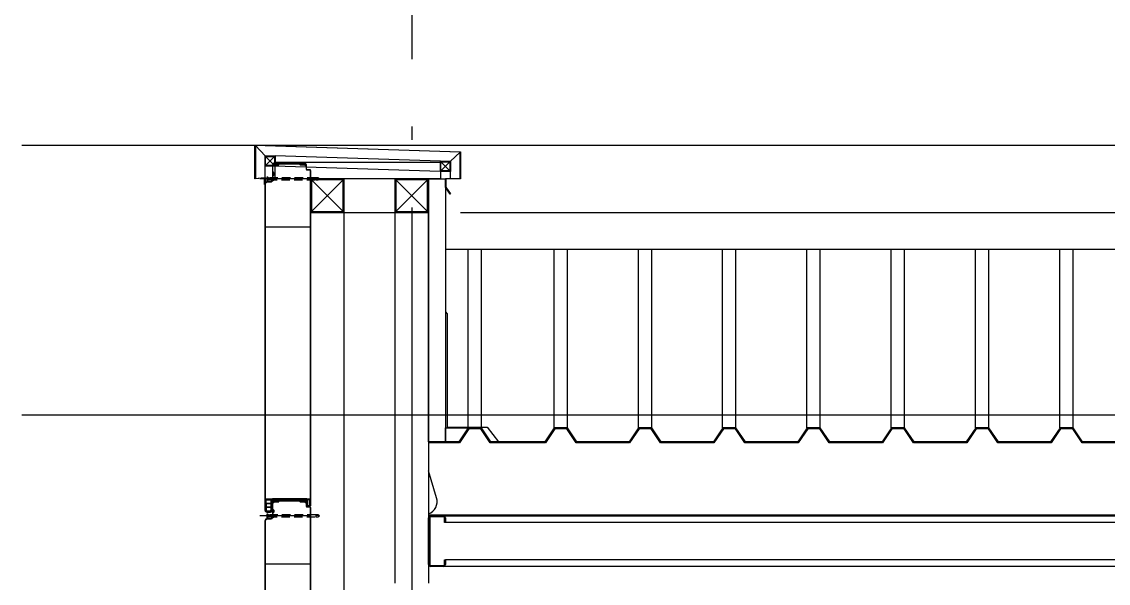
# Model space of a CAD drawing. Header units: millimetres. Extents: x 0 to 268175, y 0 to 74250.
# Drawn here: x 43529 to 46751, y 53748 to 55414 of the extents above; entities that cross this region are included whole.
import ezdxf

# ---------------------------------------------------------------- set-up
doc = ezdxf.new("R2010")
doc.units = ezdxf.units.MM
doc.header["$LTSCALE"] = 200
doc.linetypes.add('CEN-GAUN', pattern=[32.2, 30, -1, 0.2, -1])
doc.linetypes.add('HIDDEN', pattern=[0.375, 0.25, -0.125])
doc.layers.add('1 CEN', color=15, linetype='CEN-GAUN')
doc.layers.add('BA', color=9, linetype='Continuous')

msp = doc.modelspace()

# ---------------------------------------------------------------- linework, layer by layer
at = {"layer": '1 CEN'}
for p, q in [((44685.2, 61303.5), (44685.2, 44634.9)), ((43528.6, 55048.2), (95215.3, 55048.2)), ((43528.6, 54248.2), (95215.3, 54248.2))]:
    msp.add_line(p, q, dxfattribs=at)
at = {"layer": 'BA'}
for p, q in [((44220.2, 55048.2), (94320.2, 55048.2)), ((44220.2, 54948.2), (44220.2, 55048.2)), ((44220.2, 55048.2), (44830.2, 55028.2)), ((44250.2, 55016.1), (44221.4, 55047)), ((44829, 55027.1), (44221.4, 55047)), ((44221.4, 55047), (44221.4, 54949.4)), ((44250.2, 54952.3), (44250.2, 55016.1)), ((44250.2, 54986.1), (44250.2, 55016.1)), ((44250.2, 55016.1), (44280.2, 55016.1)), ((44278.6, 55014.5), (44251.8, 54987.7)), ((44251.8, 55014.5), (44278.6, 54987.7)), ((44251.8, 54987.7), (44251.8, 55014.5)), ((44251.8, 55014.5), (44278.6, 55014.5)), ((44278.6, 55014.5), (44278.6, 54987.7)), ((44770.2, 55000.4), (44280.2, 55016.1)), ((44280.2, 54998.2), (44280.2, 55016.1)), ((44280.2, 55016.1), (44280.2, 54986.1)), ((44800.2, 55000.4), (44829, 55027.1)), ((44829, 54949.5), (44829, 55027.1)), ((44830.2, 55028.2), (44830.2, 54948.2)), ((44280.2, 54986.1), (44250.2, 54986.1)), ((44278.6, 54987.7), (44251.8, 54987.7)), ((44273, 54989.6), (44274.1, 54989.7)), ((44273.4, 54987.3), (44273, 54987.3)), ((44273.4, 54987.7), (44273.4, 54987.2)), ((44273.4, 54987.7), (44273.4, 54987.2)), ((44273.4, 54987.2), (44273.4, 54987)), ((44273.4, 54987.2), (44273.4, 54987)), ((44273.7, 54986.7), (44274.6, 54986.7)), ((44273.7, 54986.7), (44274.6, 54986.7)), ((44273.9, 54992.7), (44273.9, 54992.6)), ((44273.9, 54992.7), (44273.9, 54992.6)), ((44274.2, 54992.3), (44275.9, 54992.7)), ((44274.2, 54992.3), (44275.9, 54992.7)), ((44274.9, 54987), (44274.9, 54987.2)), ((44274.9, 54987), (44274.9, 54987.2)), ((44317.5, 54994.7), (44275.9, 54994.7)), ((44317.5, 54994.7), (44275.9, 54994.7)), ((44275.9, 54992.7), (44288.9, 54992.7)), ((44275.9, 54992.7), (44288.9, 54992.7)), ((44281.4, 54991.4), (44276.4, 54990.7)), ((44281.4, 54991.4), (44276.4, 54990.7)), ((44276.4, 54988.7), (44281.4, 54989.4)), ((44276.4, 54988.7), (44281.4, 54989.4)), ((44279.2, 54991.5), (44279.2, 54991.5)), ((44800.2, 54969.4), (44279.7, 54986.1)), ((44280.2, 54948.2), (44280.2, 54998.2)), ((44280.2, 54998.2), (44770.2, 54998.2)), ((44288.9, 54991.4), (44281.4, 54991.4)), ((44288.9, 54991.4), (44281.4, 54991.4)), ((44281.4, 54989.4), (44289.9, 54989.4)), ((44281.4, 54989.4), (44289.9, 54989.4)), ((44289.4, 54992.2), (44289.4, 54991.9)), ((44289.4, 54992.2), (44289.4, 54991.9)), ((44291.4, 54991.4), (44305.3, 54992.7)), ((44291.4, 54990.9), (44291.4, 54992.2)), ((44291.4, 54990.9), (44291.4, 54992.2)), ((44291.9, 54992.7), (44317.5, 54992.7)), ((44291.9, 54992.7), (44317.5, 54992.7)), ((44369.1, 54994.7), (44317.5, 54994.7)), ((44369.1, 54994.7), (44317.5, 54994.7)), ((44317.5, 54992.7), (44353.1, 54992.7)), ((44317.5, 54992.7), (44353.1, 54992.7)), ((44353.6, 54992.2), (44353.6, 54990.9)), ((44353.6, 54992.2), (44353.6, 54990.9)), ((44355.1, 54989.4), (44363.6, 54989.4)), ((44355.1, 54989.4), (44363.6, 54989.4)), ((44355.6, 54991.9), (44355.6, 54992.2)), ((44355.6, 54991.9), (44355.6, 54992.2)), ((44356.1, 54992.7), (44369.1, 54992.7)), ((44356.1, 54992.7), (44369.1, 54992.7)), ((44363.6, 54991.4), (44356.1, 54991.4)), ((44363.6, 54991.4), (44356.1, 54991.4)), ((44368.6, 54990.7), (44363.6, 54991.4)), ((44368.6, 54990.7), (44363.6, 54991.4)), ((44363.6, 54989.4), (44368.6, 54988.7)), ((44363.6, 54989.4), (44368.6, 54988.7)), ((44369.1, 54992.7), (44370.7, 54992.3)), ((44369.1, 54992.7), (44370.7, 54992.3)), ((44370.1, 54987.2), (44370.1, 54987)), ((44370.1, 54987.2), (44370.1, 54987)), ((44370.4, 54986.7), (44371.3, 54986.7)), ((44370.4, 54986.7), (44371.3, 54986.7)), ((44371.1, 54992.6), (44371.1, 54992.7)), ((44371.1, 54992.6), (44371.1, 54992.7)), ((44371.6, 54987.2), (44371.6, 54987.7)), ((44371.6, 54987.2), (44371.6, 54987.7)), ((44371.6, 54987), (44371.6, 54987.2)), ((44371.6, 54987), (44371.6, 54987.2)), ((44770.2, 54998.2), (44770.2, 55000.4)), ((44770.2, 54970.4), (44770.2, 55000.4)), ((44770.2, 55000.4), (44800.2, 55000.4)), ((44770.2, 54998.2), (44770.2, 54948.2)), ((44800.2, 54970.4), (44770.2, 54970.4)), ((44798.6, 54998.8), (44771.8, 54972)), ((44771.8, 54998.8), (44798.6, 54972)), ((44771.8, 54972), (44771.8, 54998.8)), ((44771.8, 54998.8), (44798.6, 54998.8)), ((44798.6, 54972), (44771.8, 54972)), ((44798.6, 54998.8), (44798.6, 54972)), ((44800.2, 55000.4), (44800.2, 54970.4)), ((44800.2, 54949.5), (44800.2, 54999.3)), ((44249, 54951.1), (44220.2, 54948.2)), ((44221.4, 54949.4), (44250.2, 54952.3)), ((44385.2, 54948.2), (44235.2, 54948.2)), ((44249, 54931.1), (44249, 54951.1)), ((44250.2, 54952.3), (44250.2, 54931.1)), ((44770.2, 54948.2), (44280.2, 54948.2)), ((44385.2, 54948.2), (44385.2, 54848.2)), ((44485.2, 54948.2), (44385.2, 54948.2)), ((44482, 54851.4), (44388.4, 54945)), ((44482, 54945), (44388.4, 54851.4)), ((44388.4, 54945), (44388.4, 54851.4)), ((44482, 54945), (44388.4, 54945)), ((44482, 54851.4), (44482, 54945)), ((44485.2, 46948.2), (44485.2, 54948.2)), ((44485.2, 54848.2), (44485.2, 54948.2)), ((44635.2, 54948.2), (44635.2, 53748.2)), ((44635.2, 54948.2), (44635.2, 54848.2)), ((44735.2, 54948.2), (44635.2, 54948.2)), ((44732, 54851.4), (44638.4, 54945)), ((44732, 54945), (44638.4, 54851.4)), ((44638.4, 54945), (44638.4, 54851.4)), ((44732, 54945), (44638.4, 54945)), ((44732, 54851.4), (44732, 54945)), ((44735.2, 54948.2), (44735.2, 53748.2)), ((44735.2, 54848.2), (44735.2, 54948.2)), ((44785.2, 54923.3), (44785.2, 54949.5)), ((44785.2, 54949.5), (44829, 54949.5)), ((44830.2, 54948.2), (44786.5, 54948.2)), ((44786.5, 54948.2), (44786.5, 54923.6)), ((44250.2, 54931.1), (44249, 54931.1)), ((44799.3, 54902.6), (44785.2, 54923.3)), ((44786.5, 54923.6), (44800.4, 54903.3)), ((44800.4, 54903.3), (44799.3, 54902.6)), ((44385.2, 54848.2), (44485.2, 54848.2)), ((44388.4, 54851.4), (44482, 54851.4)), ((44485.2, 54848.2), (44635.2, 54848.2)), ((44635.2, 54848.2), (44735.2, 54848.2)), ((44638.4, 54851.4), (44732, 54851.4)), ((44830.2, 54848.2), (94244.4, 54848.2)), ((94235.2, 54738.2), (44785.2, 54738.2)), ((44852.2, 54209.2), (44852.2, 54738.2)), ((44891.8, 54209.2), (44891.8, 54738.2)), ((45107.2, 54209.2), (45107.2, 54738.2)), ((45146.8, 54209.2), (45146.8, 54738.2)), ((45357.2, 54209.2), (45357.2, 54738.2)), ((45396.8, 54209.2), (45396.8, 54738.2)), ((45607.2, 54209.2), (45607.2, 54738.2)), ((45646.8, 54209.2), (45646.8, 54738.2)), ((45857.2, 54209.2), (45857.2, 54738.2)), ((45896.8, 54209.2), (45896.8, 54738.2)), ((46107.2, 54209.2), (46107.2, 54738.2)), ((46146.8, 54209.2), (46146.8, 54738.2)), ((46357.2, 54209.2), (46357.2, 54738.2)), ((46396.8, 54209.2), (46396.8, 54738.2)), ((46607.2, 54209.2), (46607.2, 54738.2)), ((46646.8, 54209.2), (46646.8, 54738.2)), ((44785.2, 54553.2), (44790.2, 54548.2)), ((44790.2, 54548.2), (44790.2, 54211.2)), ((44785.2, 54168.2), (44785.2, 54209.2)), ((44785.2, 54209.2), (44852.8, 54209.2)), ((44790.2, 54211.2), (44908.5, 54211.2)), ((44852.8, 54209.2), (44824.8, 54168.2)), ((44852.8, 54209.2), (44824.8, 54168.2)), ((44854.4, 54206.2), (44826.4, 54165.2)), ((44891.8, 54209.2), (44852.8, 54209.2)), ((44890.2, 54206.2), (44854.4, 54206.2)), ((44918.2, 54165.2), (44890.2, 54206.2)), ((44919.8, 54168.2), (44891.8, 54209.2)), ((44908.5, 54211.2), (44942.2, 54168.2)), ((45107.8, 54209.2), (45079.8, 54168.2)), ((45109.4, 54206.2), (45081.4, 54165.2)), ((45146.8, 54209.2), (45107.8, 54209.2)), ((45145.2, 54206.2), (45109.4, 54206.2)), ((45173.2, 54165.2), (45145.2, 54206.2)), ((45174.8, 54168.2), (45146.8, 54209.2)), ((45357.8, 54209.2), (45329.8, 54168.2)), ((45359.4, 54206.2), (45331.4, 54165.2)), ((45396.8, 54209.2), (45357.8, 54209.2)), ((45395.2, 54206.2), (45359.4, 54206.2)), ((45423.2, 54165.2), (45395.2, 54206.2)), ((45424.8, 54168.2), (45396.8, 54209.2)), ((45607.8, 54209.2), (45579.8, 54168.2)), ((45609.4, 54206.2), (45581.4, 54165.2)), ((45646.8, 54209.2), (45607.8, 54209.2)), ((45645.2, 54206.2), (45609.4, 54206.2)), ((45673.2, 54165.2), (45645.2, 54206.2)), ((45674.8, 54168.2), (45646.8, 54209.2)), ((45857.8, 54209.2), (45829.8, 54168.2)), ((45859.4, 54206.2), (45831.4, 54165.2)), ((45896.8, 54209.2), (45857.8, 54209.2)), ((45895.2, 54206.2), (45859.4, 54206.2)), ((45923.2, 54165.2), (45895.2, 54206.2)), ((45924.8, 54168.2), (45896.8, 54209.2)), ((46107.8, 54209.2), (46079.8, 54168.2)), ((46109.4, 54206.2), (46081.4, 54165.2)), ((46146.8, 54209.2), (46107.8, 54209.2)), ((46145.2, 54206.2), (46109.4, 54206.2)), ((46173.2, 54165.2), (46145.2, 54206.2)), ((46174.8, 54168.2), (46146.8, 54209.2)), ((46357.8, 54209.2), (46329.8, 54168.2)), ((46359.4, 54206.2), (46331.4, 54165.2)), ((46396.8, 54209.2), (46357.8, 54209.2)), ((46395.2, 54206.2), (46359.4, 54206.2)), ((46423.2, 54165.2), (46395.2, 54206.2)), ((46424.8, 54168.2), (46396.8, 54209.2)), ((46607.8, 54209.2), (46579.8, 54168.2)), ((46609.4, 54206.2), (46581.4, 54165.2)), ((46646.8, 54209.2), (46607.8, 54209.2)), ((46645.2, 54206.2), (46609.4, 54206.2)), ((46673.2, 54165.2), (46645.2, 54206.2)), ((46674.8, 54168.2), (46646.8, 54209.2)), ((44734.9, 54168.2), (44734.9, 53948.2)), ((44824.8, 54168.2), (44734.9, 54168.2)), ((44826.4, 54165.2), (44734.9, 54165.2)), ((44824.8, 54168.2), (44785.2, 54168.2)), ((45081.4, 54165.2), (44918.2, 54165.2)), ((45079.8, 54168.2), (44919.8, 54168.2)), ((45331.4, 54165.2), (45173.2, 54165.2)), ((45329.8, 54168.2), (45174.8, 54168.2)), ((45581.4, 54165.2), (45423.2, 54165.2)), ((45579.8, 54168.2), (45424.8, 54168.2)), ((45831.4, 54165.2), (45673.2, 54165.2)), ((45829.8, 54168.2), (45674.8, 54168.2)), ((46081.4, 54165.2), (45923.2, 54165.2)), ((46079.8, 54168.2), (45924.8, 54168.2)), ((46331.4, 54165.2), (46173.2, 54165.2)), ((46329.8, 54168.2), (46174.8, 54168.2)), ((46581.4, 54165.2), (46423.2, 54165.2)), ((46579.8, 54168.2), (46424.8, 54168.2)), ((46831.4, 54165.2), (46673.2, 54165.2)), ((46829.8, 54168.2), (46674.8, 54168.2)), ((44758.8, 54002), (44735.2, 54082)), ((44251.9, 53965.2), (44251.9, 53998.5)), ((44251.9, 53998.5), (44272.2, 53998.5)), ((44251.9, 53965.2), (44251.9, 53998.5)), ((44251.9, 53998.5), (44272.2, 53998.5)), ((44253.5, 53984.7), (44253.5, 53995.7)), ((44253.5, 53995.7), (44267.5, 53995.7)), ((44267.5, 53984.7), (44253.5, 53984.7)), ((44253.5, 53983.7), (44253.5, 53974.5)), ((44267.5, 53983.7), (44253.5, 53983.7)), ((44267.5, 53974.5), (44253.5, 53974.5)), ((44253.5, 53973.5), (44253.5, 53965.2)), ((44267.5, 53973.5), (44253.5, 53973.5)), ((44267.5, 53995.7), (44267.5, 53984.7)), ((44267.5, 53983.7), (44267.5, 53974.5)), ((44267.5, 53973.5), (44267.5, 53965.2)), ((44269.3, 53994.5), (44269.3, 53965.2)), ((44269.3, 53994.5), (44269.3, 53965.2)), ((44274.2, 53995.5), (44270.3, 53995.5)), ((44274.2, 53995.5), (44270.3, 53995.5)), ((44272.2, 53998.5), (44272.2, 53999.5)), ((44272.2, 53999.5), (44374.2, 53999.5)), ((44272.2, 53998.5), (44272.2, 53999.5)), ((44272.2, 53999.5), (44374.2, 53999.5)), ((44273, 53989.6), (44274.1, 53989.7)), ((44273.4, 53987.3), (44273, 53987.3)), ((44273.4, 53987.7), (44273.4, 53987.2)), ((44273.4, 53987.7), (44273.4, 53987.2)), ((44273.4, 53987.2), (44273.4, 53987)), ((44273.4, 53987.2), (44273.4, 53987)), ((44273.7, 53986.7), (44274.6, 53986.7)), ((44273.7, 53986.7), (44274.6, 53986.7)), ((44273.9, 53992.7), (44273.9, 53992.6)), ((44273.9, 53992.7), (44273.9, 53992.6)), ((44372.2, 53996.5), (44274.2, 53996.5)), ((44274.2, 53996.5), (44274.2, 53995.5)), ((44372.2, 53996.5), (44274.2, 53996.5)), ((44274.2, 53996.5), (44274.2, 53995.5)), ((44274.2, 53992.3), (44275.9, 53992.7)), ((44274.2, 53992.3), (44275.9, 53992.7)), ((44274.9, 53987), (44274.9, 53987.2)), ((44274.9, 53987), (44274.9, 53987.2)), ((44317.5, 53994.7), (44275.9, 53994.7)), ((44317.5, 53994.7), (44275.9, 53994.7)), ((44275.9, 53992.7), (44288.9, 53992.7)), ((44275.9, 53992.7), (44288.9, 53992.7)), ((44281.4, 53991.4), (44276.4, 53990.7)), ((44281.4, 53991.4), (44276.4, 53990.7)), ((44276.4, 53988.7), (44281.4, 53989.4)), ((44276.4, 53988.7), (44281.4, 53989.4)), ((44279.2, 53991.5), (44279.2, 53991.5)), ((44288.9, 53991.4), (44281.4, 53991.4)), ((44288.9, 53991.4), (44281.4, 53991.4)), ((44281.4, 53989.4), (44289.9, 53989.4)), ((44281.4, 53989.4), (44289.9, 53989.4)), ((44289.4, 53992.2), (44289.4, 53991.9)), ((44289.4, 53992.2), (44289.4, 53991.9)), ((44291.4, 53991.4), (44305.3, 53992.7)), ((44291.4, 53990.9), (44291.4, 53992.2)), ((44291.4, 53990.9), (44291.4, 53992.2)), ((44291.9, 53992.7), (44317.5, 53992.7)), ((44291.9, 53992.7), (44317.5, 53992.7)), ((44369.1, 53994.7), (44317.5, 53994.7)), ((44369.1, 53994.7), (44317.5, 53994.7)), ((44317.5, 53992.7), (44353.1, 53992.7)), ((44317.5, 53992.7), (44353.1, 53992.7)), ((44353.6, 53992.2), (44353.6, 53990.9)), ((44353.6, 53992.2), (44353.6, 53990.9)), ((44355.1, 53989.4), (44363.6, 53989.4)), ((44355.1, 53989.4), (44363.6, 53989.4)), ((44355.6, 53991.9), (44355.6, 53992.2)), ((44355.6, 53991.9), (44355.6, 53992.2)), ((44356.1, 53992.7), (44369.1, 53992.7)), ((44356.1, 53992.7), (44369.1, 53992.7)), ((44363.6, 53991.4), (44356.1, 53991.4)), ((44363.6, 53991.4), (44356.1, 53991.4)), ((44368.6, 53990.7), (44363.6, 53991.4)), ((44368.6, 53990.7), (44363.6, 53991.4)), ((44363.6, 53989.4), (44368.6, 53988.7)), ((44363.6, 53989.4), (44368.6, 53988.7)), ((44369.1, 53992.7), (44370.7, 53992.3)), ((44369.1, 53992.7), (44370.7, 53992.3)), ((44370.1, 53987.2), (44370.1, 53987)), ((44370.1, 53987.2), (44370.1, 53987)), ((44370.4, 53986.7), (44371.3, 53986.7)), ((44370.4, 53986.7), (44371.3, 53986.7)), ((44371.1, 53992.6), (44371.1, 53992.7)), ((44371.1, 53992.6), (44371.1, 53992.7)), ((44371.6, 53987.2), (44371.6, 53987.7)), ((44371.6, 53987.2), (44371.6, 53987.7)), ((44371.6, 53987), (44371.6, 53987.2)), ((44371.6, 53987), (44371.6, 53987.2)), ((44372.2, 53995.5), (44372.2, 53996.5)), ((44372.2, 53995.5), (44372.2, 53996.5)), ((44374.6, 53995.5), (44372.2, 53995.5)), ((44374.6, 53995.5), (44372.2, 53995.5)), ((44374.2, 53999.5), (44374.2, 53998.5)), ((44374.2, 53999.5), (44374.2, 53998.5)), ((44374.2, 53998.5), (44383.9, 53998.5)), ((44374.2, 53998.5), (44383.9, 53998.5)), ((44375.6, 53979.3), (44375.6, 53994.5)), ((44375.6, 53979.3), (44375.6, 53994.5)), ((44377.2, 53996.8), (44382.2, 53996.8)), ((44377.2, 53979.3), (44377.2, 53996.8)), ((44381.4, 53978.5), (44378.1, 53978.5)), ((44381.4, 53976.8), (44378.1, 53976.8)), ((44381.4, 53976.8), (44378.1, 53976.8)), ((44382.2, 53996.8), (44382.2, 53979.3)), ((44383.9, 53998.5), (44383.9, 53979.3)), ((44383.9, 53998.5), (44383.9, 53979.3)), ((44385.2, 53948.2), (44235.2, 53948.2)), ((44385.2, 53948.2), (44235.2, 53948.2)), ((44264.2, 53961.9), (44256.9, 53961.9)), ((44264.3, 53960.2), (44256.9, 53960.2)), ((44264.3, 53960.2), (44256.9, 53960.2)), ((44734.9, 53951.2), (94760.2, 53951.2)), ((44734.9, 53948.2), (94760.2, 53948.2)), ((44735.2, 53803.7), (44735.2, 53942.8)), ((44738.4, 53942.5), (44738.4, 53804)), ((44740.7, 53948.2), (44779.8, 53948.2)), ((44779.5, 53945), (44741, 53945)), ((94710.2, 53948.2), (44779.8, 53948.2)), ((44782, 53928.2), (44782, 53942.5)), ((44785.2, 53942.8), (44785.2, 53928.2)), ((44785.2, 53928.2), (44782, 53928.2)), ((94710.2, 53928.2), (44785.2, 53928.2)), ((44782, 53818.2), (44785.2, 53818.2)), ((44782, 53804), (44782, 53818.2)), ((94710.2, 53818.2), (44785.2, 53818.2)), ((44785.2, 53818.2), (44785.2, 53803.7)), ((44779.8, 53798.2), (44740.7, 53798.2)), ((44741, 53801.4), (44779.5, 53801.4)), ((94710.2, 53798.2), (44779.8, 53798.2))]:
    msp.add_line(p, q, dxfattribs=at)
at = {"layer": 'BA', "ltscale": 3}
for p, q in [((44272.2, 54990.3), (44272.2, 54944.5)), ((44273, 54944.5), (44273, 54990.3)), ((44279.2, 54992.3), (44274.2, 54992.3)), ((44274.2, 54991.5), (44279.2, 54991.5)), ((44279.2, 54991.5), (44279.2, 54992.3)), ((44365.7, 54992.3), (44365.7, 54992.3)), ((44365.7, 54992.3), (44365.7, 54991.8)), ((44370.7, 54992.3), (44365.7, 54992.3)), ((44365.7, 54991.8), (44370.7, 54991.8)), ((44372.2, 54990.3), (44372.2, 54976.6)), ((44372.7, 54976.6), (44372.7, 54990.3)), ((44383.2, 54975.1), (44374.2, 54975.1)), ((44374.2, 54974.6), (44383.2, 54974.6)), ((44384.7, 54973.1), (44384.7, 54556.3)), ((44385.2, 54556.3), (44385.2, 54973.1)), ((44268, 54940), (44255, 54939.2)), ((44255, 54938.4), (44268.1, 54939.2)), ((44735.2, 54168.2), (44735.2, 54948.2)), ((44735.2, 54948.2), (44785.2, 54948.2)), ((44785.2, 54948.2), (44785.2, 54168.2)), ((44250.2, 54934.2), (44250.2, 54503.7)), ((44251, 54503.7), (44251, 54934.2)), ((44384.7, 54805.2), (44250.2, 54805.2)), ((44384.7, 54556.3), (44384.7, 53978.3)), ((44385.2, 53978.3), (44385.2, 54556.3)), ((44250.2, 54503.7), (44250.2, 53964.4)), ((44251, 53964.4), (44251, 54503.7)), ((44785.2, 54168.2), (44735.2, 54168.2)), ((44277.2, 53995.7), (44269.4, 53995.7)), ((44269.4, 53995.7), (44269.4, 53962.9)), ((44270.2, 53962.9), (44270.2, 53994.9)), ((44270.2, 53994.9), (44277.2, 53994.9)), ((44272.2, 53990.3), (44272.2, 53944.5)), ((44273, 53944.5), (44273, 53990.3)), ((44279.2, 53992.3), (44274.2, 53992.3)), ((44274.2, 53991.5), (44279.2, 53991.5)), ((44277.2, 53994.9), (44277.2, 53995.7)), ((44279.2, 53991.5), (44279.2, 53992.3)), ((44365.7, 53992.3), (44365.7, 53992.3)), ((44365.7, 53992.3), (44365.7, 53991.8)), ((44370.7, 53992.3), (44365.7, 53992.3)), ((44365.7, 53991.8), (44370.7, 53991.8)), ((44374.7, 53995.4), (44372.2, 53995.4)), ((44372.2, 53995.4), (44372.2, 53994.9)), ((44372.2, 53994.9), (44374.2, 53994.9)), ((44372.2, 53990.3), (44372.2, 53976.6)), ((44372.7, 53976.6), (44372.7, 53990.3)), ((44374.2, 53994.9), (44374.2, 53978.3)), ((44383.2, 53975.1), (44374.2, 53975.1)), ((44374.2, 53974.6), (44383.2, 53974.6)), ((44374.7, 53978.3), (44374.7, 53995.4)), ((44383.2, 53976.8), (44376.2, 53976.8)), ((44376.2, 53976.3), (44383.2, 53976.3)), ((44384.7, 53973.1), (44384.7, 53556.3)), ((44385.2, 53556.3), (44385.2, 53973.1)), ((44268, 53940), (44255, 53939.2)), ((44255, 53938.4), (44268.1, 53939.2)), ((44266.7, 53960.2), (44255.2, 53960.2)), ((44255.2, 53959.4), (44266.7, 53959.4)), ((44250.2, 53934.2), (44250.2, 53503.7)), ((44251, 53503.7), (44251, 53934.2)), ((44384.7, 53805.2), (44250.2, 53805.2))]:
    msp.add_line(p, q, dxfattribs=at)
at = {"layer": 'BA', "linetype": 'HIDDEN', "ltscale": 0.5}
for p, q in [((44256.9, 54954.2), (44257.3, 54954.2)), ((44256.9, 54948.8), (44256.9, 54954.2)), ((44258.3, 54948.8), (44256.9, 54948.8)), ((44256.9, 54947.6), (44258.3, 54947.6)), ((44256.9, 54942.2), (44256.9, 54947.6)), ((44257.3, 54942.2), (44256.9, 54942.2)), ((44257.3, 54954.2), (44260.3, 54951.2)), ((44260.3, 54945.2), (44257.3, 54942.2)), ((44258.3, 54947.6), (44258.3, 54948.8)), ((44260.3, 54951.2), (44260.3, 54945.2)), ((44261.4, 54945.2), (44261.4, 54951.2)), ((44400.4, 54951.2), (44261.4, 54951.2)), ((44261.4, 54945.2), (44401.4, 54945.2)), ((44273, 54968.6), (44276.4, 54965.2)), ((44273, 54967.5), (44276, 54964.5)), ((44273, 54957), (44276, 54960)), ((44273, 54955.8), (44276.4, 54959.2)), ((44273, 54954.6), (44276.4, 54951.2)), ((44273, 54953.5), (44276, 54950.5)), ((44273, 54943), (44276, 54946)), ((44273.8, 54942.6), (44276.4, 54945.2)), ((44276.4, 54965.2), (44276.4, 54959.2)), ((44276.4, 54951.2), (44276.4, 54945.2)), ((44400.4, 54951.2), (44399.4, 54949.2)), ((44399.4, 54949.2), (44401.4, 54945.2)), ((44406.4, 54951.2), (44400.4, 54951.2)), ((44402.4, 54949.2), (44400.4, 54951.2)), ((44401.4, 54945.2), (44406.4, 54945.2)), ((44411.4, 54948.2), (44402.4, 54949.2)), ((44411.4, 54948.2), (44406.4, 54951.2)), ((44406.4, 54945.2), (44411.4, 54948.2)), ((44256.9, 53954.2), (44257.3, 53954.2)), ((44256.9, 53948.8), (44256.9, 53954.2)), ((44258.3, 53948.8), (44256.9, 53948.8)), ((44256.9, 53947.6), (44258.3, 53947.6)), ((44256.9, 53942.2), (44256.9, 53947.6)), ((44257.3, 53942.2), (44256.9, 53942.2)), ((44257.3, 53954.2), (44260.3, 53951.2)), ((44260.3, 53945.2), (44257.3, 53942.2)), ((44258.3, 53947.6), (44258.3, 53948.8)), ((44260.3, 53951.2), (44260.3, 53945.2)), ((44261.4, 53945.2), (44261.4, 53951.2)), ((44400.4, 53951.2), (44261.4, 53951.2)), ((44261.4, 53945.2), (44401.4, 53945.2)), ((44273, 53968.6), (44276.4, 53965.2)), ((44273, 53967.5), (44276, 53964.5)), ((44273, 53957), (44276, 53960)), ((44273, 53955.8), (44276.4, 53959.2)), ((44273, 53954.6), (44276.4, 53951.2)), ((44273, 53953.5), (44276, 53950.5)), ((44273, 53943), (44276, 53946)), ((44273.8, 53942.6), (44276.4, 53945.2)), ((44276.4, 53965.2), (44276.4, 53959.2)), ((44276.4, 53951.2), (44276.4, 53945.2)), ((44400.4, 53951.2), (44399.4, 53949.2)), ((44399.4, 53949.2), (44401.4, 53945.2)), ((44406.4, 53951.2), (44400.4, 53951.2)), ((44402.4, 53949.2), (44400.4, 53951.2)), ((44401.4, 53945.2), (44406.4, 53945.2)), ((44411.4, 53948.2), (44402.4, 53949.2)), ((44411.4, 53948.2), (44406.4, 53951.2)), ((44406.4, 53945.2), (44411.4, 53948.2))]:
    msp.add_line(p, q, dxfattribs=at)
at = {"layer": 'BA', "ltscale": 3}
for centre, radius, start, end in [((44274.2, 54990.3), 2, 90, 180), ((44274.2, 54990.3), 1.2, 90, 180), ((44370.7, 54990.3), 2, 0, 90), ((44370.7, 54990.3), 1.5, 0, 90), ((44374.2, 54976.6), 2, 180, 270), ((44374.2, 54976.6), 1.5, 180, 270), ((44383.2, 54973.1), 2, 0, 90), ((44383.2, 54973.1), 1.5, 0, 90), ((44255.2, 54934.2), 5, 93, 180), ((44255.2, 54934.2), 4.2, 92.938, 180), ((44267.7, 54944.5), 4.5, 273.6808, 0), ((44267.7, 54944.5), 5.3, 273.6808, 0), ((44274.2, 53990.3), 2, 90, 180), ((44274.2, 53990.3), 1.2, 90, 180), ((44370.7, 53990.3), 2, 0, 90), ((44370.7, 53990.3), 1.5, 0, 90), ((44374.2, 53976.6), 2, 180, 270), ((44374.2, 53976.6), 1.5, 180, 270), ((44376.2, 53978.3), 2, 180, 270), ((44376.2, 53978.3), 1.5, 180, 270), ((44383.2, 53978.3), 1.5, 270, 0), ((44383.2, 53978.3), 2, 270, 0), ((44383.2, 53973.1), 2, 0, 90), ((44383.2, 53973.1), 1.5, 0, 90), ((44255.2, 53964.4), 5, 180, 270.0056), ((44255.2, 53934.2), 5, 93, 180), ((44255.2, 53964.4), 4.2, 180, 270.0056), ((44266.7, 53962.9), 3.5, 270.0044, 0), ((44266.7, 53962.9), 2.7, 270.0044, 0), ((44267.7, 53944.5), 4.5, 273.6808, 0), ((44267.7, 53944.5), 5.3, 273.6808, 0), ((44255.2, 53934.2), 4.2, 92.938, 180)]:
    msp.add_arc(centre, radius, start, end, dxfattribs=at)
at = {"layer": 'BA'}
for centre, radius, start, end in [((44276.4, 54987.7), 3, 90, 180), ((44276.4, 54987.7), 3, 90, 180), ((44273.7, 54987), 0.3, 180, 270), ((44273.7, 54987), 0.3, 180, 270), ((44275.9, 54992.7), 2, 90, 180), ((44275.9, 54992.7), 2, 90, 180), ((44274.2, 54992.6), 0.3, 180, 284.0362), ((44274.2, 54992.6), 0.3, 180, 284.0362), ((44274.6, 54987), 0.3, 270, 0), ((44274.6, 54987), 0.3, 270, 0), ((44276.4, 54987.2), 1.5, 90, 180), ((44276.4, 54987.2), 1.5, 90, 180), ((44288.9, 54992.2), 0.5, 0, 90), ((44288.9, 54992.2), 0.5, 0, 90), ((44288.9, 54991.9), 0.5, 270, 0), ((44288.9, 54991.9), 0.5, 270, 0), ((44289.9, 54990.9), 1.5, 270, 0), ((44289.9, 54990.9), 1.5, 270, 0), ((44291.9, 54992.2), 0.5, 90, 180), ((44291.9, 54992.2), 0.5, 90, 180), ((44353.1, 54992.2), 0.5, 0, 90), ((44353.1, 54992.2), 0.5, 0, 90), ((44355.1, 54990.9), 1.5, 180, 270), ((44355.1, 54990.9), 1.5, 180, 270), ((44356.1, 54992.2), 0.5, 90, 180), ((44356.1, 54992.2), 0.5, 90, 180), ((44356.1, 54991.9), 0.5, 180, 270), ((44356.1, 54991.9), 0.5, 180, 270), ((44368.6, 54987.7), 3, 0, 90), ((44368.6, 54987.7), 3, 0, 90), ((44368.6, 54987.2), 1.5, 0, 90), ((44368.6, 54987.2), 1.5, 0, 90), ((44369.1, 54992.7), 2, 0, 90), ((44369.1, 54992.7), 2, 0, 90), ((44370.4, 54987), 0.3, 180, 270), ((44370.4, 54987), 0.3, 180, 270), ((44370.8, 54992.6), 0.3, 255.9638, 0), ((44370.8, 54992.6), 0.3, 255.9638, 0), ((44371.3, 54987), 0.3, 270, 0), ((44371.3, 54987), 0.3, 270, 0), ((44270.3, 53994.5), 1, 90, 180), ((44270.3, 53994.5), 1, 90, 180), ((44276.4, 53987.7), 3, 90, 180), ((44276.4, 53987.7), 3, 90, 180), ((44273.7, 53987), 0.3, 180, 270), ((44273.7, 53987), 0.3, 180, 270), ((44275.9, 53992.7), 2, 90, 180), ((44275.9, 53992.7), 2, 90, 180), ((44274.2, 53992.6), 0.3, 180, 284.0362), ((44274.2, 53992.6), 0.3, 180, 284.0362), ((44274.6, 53987), 0.3, 270, 0), ((44274.6, 53987), 0.3, 270, 0), ((44276.4, 53987.2), 1.5, 90, 180), ((44276.4, 53987.2), 1.5, 90, 180), ((44288.9, 53992.2), 0.5, 0, 90), ((44288.9, 53992.2), 0.5, 0, 90), ((44288.9, 53991.9), 0.5, 270, 0), ((44288.9, 53991.9), 0.5, 270, 0), ((44289.9, 53990.9), 1.5, 270, 0), ((44289.9, 53990.9), 1.5, 270, 0), ((44291.9, 53992.2), 0.5, 90, 180), ((44291.9, 53992.2), 0.5, 90, 180), ((44353.1, 53992.2), 0.5, 0, 90), ((44353.1, 53992.2), 0.5, 0, 90), ((44355.1, 53990.9), 1.5, 180, 270), ((44355.1, 53990.9), 1.5, 180, 270), ((44356.1, 53992.2), 0.5, 90, 180), ((44356.1, 53992.2), 0.5, 90, 180), ((44356.1, 53991.9), 0.5, 180, 270), ((44356.1, 53991.9), 0.5, 180, 270), ((44368.6, 53987.7), 3, 0, 90), ((44368.6, 53987.7), 3, 0, 90), ((44368.6, 53987.2), 1.5, 0, 90), ((44368.6, 53987.2), 1.5, 0, 90), ((44369.1, 53992.7), 2, 0, 90), ((44369.1, 53992.7), 2, 0, 90), ((44370.4, 53987), 0.3, 180, 270), ((44370.4, 53987), 0.3, 180, 270), ((44370.8, 53992.6), 0.3, 255.9638, 0), ((44370.8, 53992.6), 0.3, 255.9638, 0), ((44371.3, 53987), 0.3, 270, 0), ((44371.3, 53987), 0.3, 270, 0), ((44374.6, 53994.5), 1, 0, 90), ((44374.6, 53994.5), 1, 0, 90), ((44378.1, 53979.3), 2.5, 180, 270), ((44378.1, 53979.3), 2.5, 180, 270), ((44378.1, 53979.3), 0.85, 180, 270), ((44381.4, 53979.3), 2.5, 270, 0), ((44381.4, 53979.3), 0.85, 270, 0), ((44381.4, 53979.3), 2.5, 270, 0), ((44720.8, 53990.8), 39.6, 291.3293, 16.4274), ((44256.9, 53965.2), 5, 180, 270.0044), ((44256.9, 53965.2), 5, 180, 270.0044), ((44256.9, 53965.2), 3.35, 180, 270.0043), ((44264.2, 53965.2), 3.35, 270.0043, 0), ((44264.3, 53965.2), 5, 270.0044, 0), ((44264.3, 53965.2), 5, 270.0044, 0), ((44740.7, 53942.8), 5.45, 90, 180), ((44741, 53942.5), 2.55, 90, 180), ((44779.5, 53942.5), 2.55, 360, 90), ((44779.8, 53942.8), 5.45, 0, 90), ((44740.7, 53803.7), 5.45, 180, 270), ((44741, 53804), 2.55, 180, 270), ((44779.5, 53804), 2.55, 270, 0), ((44779.8, 53803.7), 5.45, 270, 360)]:
    msp.add_arc(centre, radius, start, end, dxfattribs=at)
at = {"layer": 'BA', "linetype": 'HIDDEN', "ltscale": 0.5}
for centre, start, end in [((44260.8, 54951.4), 199.4712, 340.5288), ((44260.8, 54945), 19.4712, 160.5288), ((44260.8, 53951.4), 199.4712, 340.5288), ((44260.8, 53945), 19.4712, 160.5288)]:
    msp.add_arc(centre, 0.6, start, end, dxfattribs=at)

doc.saveas('drawing.dxf')
